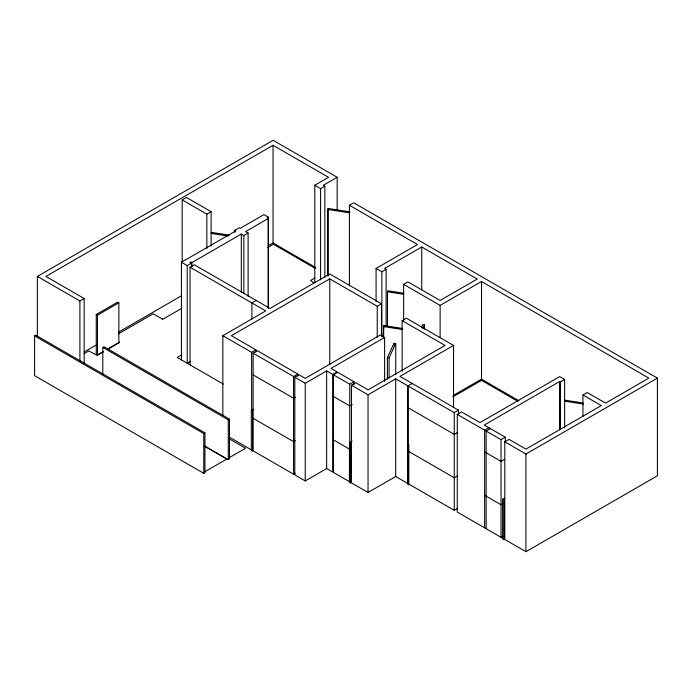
<?xml version="1.0" encoding="UTF-8"?>
<svg xmlns="http://www.w3.org/2000/svg" width="692" height="692" viewBox="0 0 692 692"><rect width="100%" height="100%" fill="white"/><g stroke="black" fill="none" stroke-linecap="round" stroke-linejoin="round"><path stroke-width="1.04" d="M181.442 359.918L181.442 262.251L235.808 230.86L234.822 230.289L234.822 232.434M559.655 429.818L559.655 381.517L560.364 381.932L564.62 379.467L564.62 427.76M327.688 275.805L327.688 209.477L328.146 208.491L350.083 211.882M387.459 326.018L387.459 291.782L387.918 290.787L403.765 293.244M383.221 337.22L383.679 325.534L402.675 328.466M387.39 378.939L387.39 357.539L394.025 343.249L395.738 343.509L395.738 374.536M389.103 378.135L389.103 357.807L395.738 343.509M421.411 327.454L422.743 324.6L424.447 324.868L424.447 329.141M422.682 328.665L424.447 324.868M37.377 336.52L37.377 276.419L273.132 140.303L337.16 177.273L337.16 210.541M314.799 282.916L314.799 185.257L328.536 177.325L273.037 145.285L45.897 276.419L84.164 298.512L84.164 363.975M182.178 262.147L182.178 199.901L186.442 197.436L211.112 211.683L211.112 246.222M182.178 199.901L206.847 214.139L211.112 211.683M37.377 276.419L79.9 300.968L84.164 298.512M34.6 335.888L35.794 335.205L204.962 432.872L204.962 472.662L203.768 473.345L34.6 375.678L34.6 335.888L203.768 433.555L204.962 432.872M234.822 230.289L239.077 227.832L240.072 228.403L263.937 214.624L268.202 217.08L268.202 308.303M103.039 351.735L97.451 354.953L96.257 354.269L96.257 314.479L117.666 302.119L118.86 302.811L118.86 342.592L107.692 349.045M96.257 314.479L97.451 315.163L118.86 302.811M268.202 217.08L267.129 217.703L268.392 218.43L268.392 308.58M337.16 177.273L323.328 185.257L324.842 186.131L324.842 277.354M191.485 266.351L191.485 263.124L189.963 262.251L190.646 261.861L191.9 262.588L241.335 234.052L243.843 235.496L248.108 233.04L248.108 296.358M268.392 218.43L245.591 231.586L248.108 233.04M181.442 262.251L187.221 265.59L191.485 263.124M314.799 185.257L320.578 188.587L324.842 186.131M190.066 364.892L190.066 267.233L194.322 264.768L270.001 308.459L329.773 273.954L381.482 303.814L381.482 336.009M84.225 351.951L96.37 344.936M118.808 331.987L181.434 295.83M268.358 245.643L273.037 242.944L315.587 267.51M267.847 247.468L273.409 244.259L315.362 268.479M84.164 353.629L88.81 350.948L97.096 355.29L103.298 351.882M118.332 333.899L153.122 313.813L162.335 319.021M102.797 374.286L102.797 347.401L103.99 346.718L229.467 419.162L229.467 458.952L228.273 459.635L204.114 445.683M349.425 285.735L349.425 205.247L353.69 202.782L657.4 378.126L657.4 475.793L525.929 551.697L504.805 539.5L504.805 441.833L509.07 439.377L525.929 449.108L601.322 405.581L582.949 394.976L582.949 416.437M107.952 349.192L119.422 342.453A1.168 0.675 0 0 0 119.422 342.056M181.287 308.597L163.45 318.891A1.254 0.727 0 0 1 163.148 318.995L162.689 319.047M256.178 300.475L251.897 302.932L251.914 319.038M181.442 354.996L177.178 357.453L223.308 384.086M314.799 277.994L310.544 280.459L313.424 282.535A1.228 0.709 0 0 0 313.242 282.786M222.833 415.113L222.833 335.698L265.737 310.924L190.066 267.233M381.482 303.814L377.227 306.271L329.773 278.876L231.362 335.698L255.893 349.858L255.893 352.003M190.629 361.285L187.221 363.248L187.221 265.59M376.085 301.703L376.085 268.435L417.475 244.535L349.425 205.247M403.652 320.837L403.652 284.343L407.917 281.886L440.121 300.475L477.246 279.04L421.739 246.992L384.614 268.435L386.127 269.309L386.127 326.183M376.085 268.435L381.863 271.766L386.127 269.309M222.833 335.698L251.628 352.315L255.893 349.858M295.25 473.198L293.546 474.184L253.125 450.847L253.125 353.188L257.389 350.723L297.811 374.061L297.811 376.128M253.125 353.188L293.546 376.526L297.811 374.061M294.818 377.252L305.241 383.273L326.641 370.912L332.8 374.467L332.8 472.126L326.641 468.571L305.241 480.931L294.818 474.92L294.818 377.252L299.082 374.796L305.241 378.351L380.349 334.98L384.614 337.445L384.614 381.448M102.797 347.401L228.273 419.845L229.467 419.162M402.138 371.094L402.138 320.655L406.394 318.199L453.563 345.429L453.563 407.675M251.317 410.78L252.511 411.463L252.511 451.253L251.317 450.57L251.317 410.78L253.869 409.301M384.614 337.445L331.001 368.395L337.16 371.95L332.8 374.467M403.652 284.343L440.121 305.397L481.511 281.506L648.871 378.126L605.587 403.116L587.214 392.511L582.949 394.976M333.354 374.735L349.745 384.19L349.745 481.857L333.354 472.394L333.354 374.735L337.618 372.27L354.01 381.733L354.01 384.83M295.25 397.243L293.546 398.22L253.125 374.891M349.745 384.19L354.01 381.733M412.207 383.454L407.917 385.894L407.917 483.561L395.694 476.503L368.04 492.47L351.458 482.904L351.458 385.236L355.818 382.719L368.135 389.83L445.043 345.429L402.138 320.655M204.365 472.022L226.786 459.073L204.365 446.124M229.389 457.568L245.565 448.234L228.957 438.642M351.458 385.236L368.04 394.812L395.694 378.844L454.263 412.657L458.528 410.192L458.528 414.326M453.563 345.429L399.959 376.379L458.528 410.192M352.297 404.422L349.745 405.893L333.354 396.438M295.25 440.648L293.546 441.626L253.125 418.297M349.443 442.603L350.636 443.295L350.636 483.085L349.443 482.393L349.443 442.603L352.098 441.072M452.992 395.625L481.511 379.164L518.905 400.755M452.827 396.931L481.511 380.366L517.927 401.395M502.729 536.326L501.025 537.312L457.265 512.045L457.265 414.387L461.521 411.922L479.988 422.587L559.655 376.595L564.62 379.467M457.672 432.388L454.263 434.36L407.943 407.614M559.655 381.517L484.253 425.052L505.281 437.188L505.281 442.361M488.898 427.734L484.634 430.19L484.634 527.849M490.412 428.608L486.147 431.064L486.147 528.731M457.265 414.387L501.025 439.654L505.281 437.188M457.672 475.793L454.263 477.765L408.868 451.556M504.433 459.384L501.025 461.356L484.634 451.893M504.805 441.833L525.929 454.03L657.4 378.126M408.868 484.106L454.263 510.315L457.672 508.352M502.6 499.2L503.793 499.892L503.793 539.682L502.6 538.99L502.6 499.2L504.399 498.162M502.729 503.776L501.025 504.762L484.634 495.299M327.688 209.477L349.624 212.868M229.614 235.185L211.57 232.4L211.112 233.386L228.092 236.015M387.459 291.782L403.306 294.23M383.221 326.52L402.216 329.461M387.39 357.539L389.103 357.807M582.941 402.943L565.079 400.184L564.62 401.17L583.538 404.093M333.354 439.844L349.745 449.298M229.337 437.11L251.628 449.982M560.364 381.932L560.364 429.152M525.929 454.03L525.929 551.697M501.025 439.654L501.025 537.312M481.511 281.506L481.511 379.164M454.263 412.657L454.263 510.315M440.121 305.397L440.121 337.592M421.739 246.992L421.739 289.922M407.943 385.911L407.943 444.671M395.694 378.844L395.694 476.503M394.025 343.249L394.025 345.386M383.679 325.534L383.679 336.226M381.863 271.766L381.863 336.156M377.227 306.271L377.227 337.393M368.04 394.812L368.04 492.47M329.773 278.876L329.773 364.736M328.146 208.491L328.146 275.892M326.641 370.912L326.641 468.571M320.578 188.587L320.578 279.819M305.241 383.273L305.241 480.931M293.546 376.526L293.546 474.184M273.037 145.285L273.037 242.944M251.628 352.315L251.628 410.269M243.843 235.496L243.843 293.451M241.335 234.052L241.335 292.007M228.273 419.845L228.273 459.635M206.847 214.139L206.847 248.489M203.768 433.555L203.768 473.345M191.9 262.588L191.9 266.878M97.451 315.163L97.451 354.953M79.9 300.968L79.9 361.068M162.655 319.055A1.254 0.727 0 0 1 162.309 319.021M408.79 445.043L407.597 444.351L407.597 484.141L408.79 484.832L408.79 445.043"/></g></svg>
